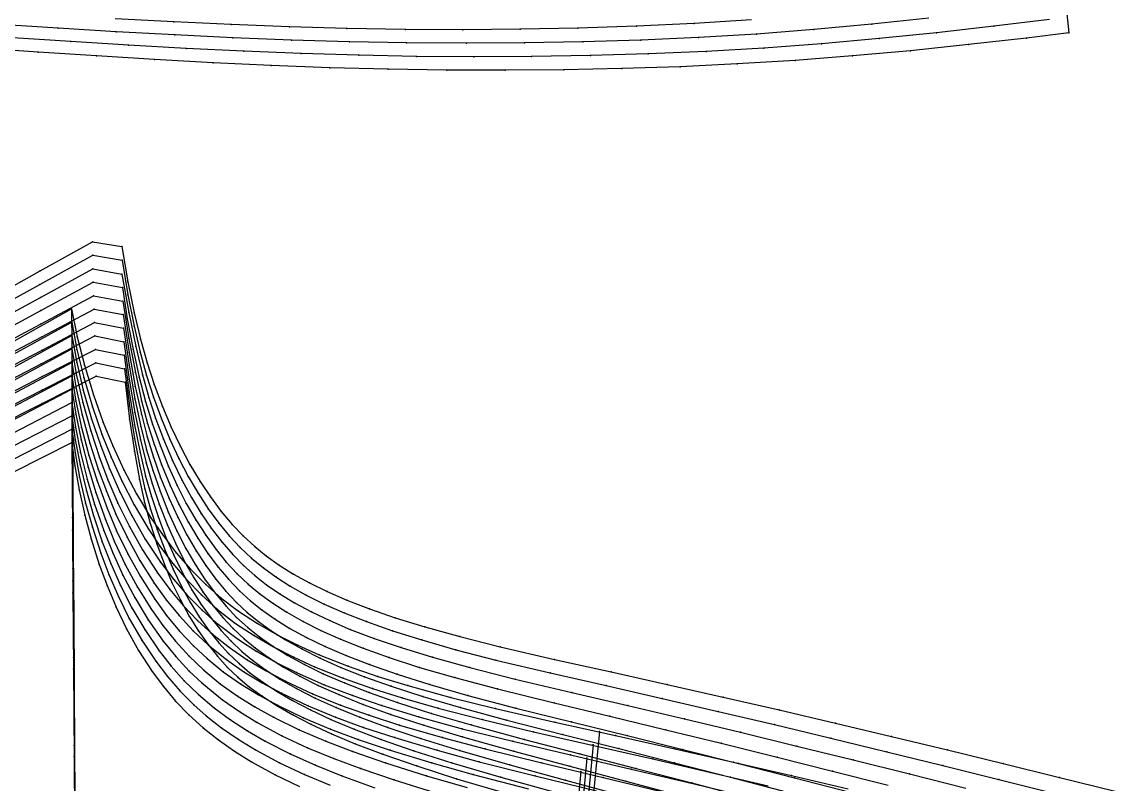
# Model space of a CAD drawing. Extents: x -2408 to 1029, y -526 to 2095.
# Drawn here: x -390.9 to -104.4, y -136.3 to 63.3 of the extents above; entities that cross this region are included whole.
import ezdxf

# ---------------------------------------------------------------- set-up
doc = ezdxf.new("R2010")
doc.units = 0

# ---------------------------------------------------------------- blocks, each defined once
blk = doc.blocks.new(' -30')
at = {"layer": '1'}
blk.add_lwpolyline([(-390.802422, 130.251331), (-378.68246, 136.296392), (-364.514656, 143.430233), (-356.98101, 141.824617), (-355.813594, 132.158505), (-354.538157, 123.666169), (-353.201786, 116.346954), (-351.861105, 110.329195), (-350.407926, 104.948884), (-348.670682, 99.509993), (-346.689194, 94.131463), (-344.700375, 89.417051), (-342.479266, 84.806244), (-340.157858, 80.571181), (-337.810276, 76.793827), (-335.284992, 73.211457), (-332.770756, 70.071375), (-330.092839, 67.134432), (-327.423609, 64.578204), (-324.427648, 62.071417), (-321.140023, 59.652097), (-317.385468, 57.203619), (-313.036759, 54.686399), (-308.291491, 52.237276), (-302.903868, 49.742718), (-296.657703, 47.134884), (-289.397763, 44.384762), (-280.534735, 41.31904), (-270.094326, 37.9894), (-256.303933, 33.89328)], dxfattribs=at)
at = {"layer": '14'}
blk.add_lwpolyline([(-385.918886, 118.450422), (-370.919876, 126.005058), (-370.919876, 126.005058), (-370.132305, 119.932578), (-369.008736, 113.665561), (-367.522874, 107.021066), (-365.852607, 100.79781), (-363.738332, 94.121499), (-361.694949, 88.56182), (-359.312063, 82.89658), (-356.565087, 77.207748), (-353.429419, 71.577262), (-349.88047, 66.087087), (-346.932749, 62.110837), (-343.728349, 58.294186), (-340.256893, 54.671709), (-336.528481, 51.291077), (-332.521971, 48.123477), (-328.283764, 45.170857), (-323.843345, 42.41814), (-317.659198, 39.032747), (-311.237876, 35.940191)], dxfattribs=at)
at = {"layer": '2'}
for p in [(-364.514656, 143.430233), (-356.98101, 141.824617), (-370.919876, 126.005058), (-370.919876, 126.005058)]:
    blk.add_point(p, dxfattribs=at)
at = {"layer": '3'}
for p in [(-378.68246, 136.296392), (-355.813594, 132.158505), (-370.919876, 126.005058), (-354.538157, 123.666169), (-370.132305, 119.932578), (-353.201786, 116.346954), (-369.008736, 113.665561), (-351.861105, 110.329195), (-367.522874, 107.021066), (-350.407926, 104.948884), (-370.756079, 103.088818), (-365.852607, 100.79781), (-348.670682, 99.509993), (-363.738332, 94.121499), (-346.689194, 94.131463), (-344.700375, 89.417051), (-370.638723, 86.669902), (-361.694949, 88.56182), (-342.479266, 84.806244), (-359.312063, 82.89658), (-340.157858, 80.571181), (-356.565087, 77.207748), (-337.810276, 76.793827), (-335.284992, 73.211457), (-353.429419, 71.577262), (-332.770756, 70.071375), (-370.496264, 66.738919), (-349.88047, 66.087087), (-330.092839, 67.134432), (-327.423609, 64.578204), (-346.932749, 62.110837), (-324.427648, 62.071417), (-343.728349, 58.294186), (-321.140023, 59.652097), (-340.256893, 54.671709), (-317.385468, 57.203619), (-313.036759, 54.686399), (-308.291491, 52.237276), (-336.528481, 51.291077), (-302.903868, 49.742718), (-332.521971, 48.123477), (-296.657703, 47.134884), (-370.332467, 43.822679), (-328.283764, 45.170857), (-289.397763, 44.384762), (-323.843345, 42.41814), (-280.534735, 41.31904), (-317.659198, 39.032747), (-270.094326, 37.9894)]:
    blk.add_point(p, dxfattribs=at)
at = {"layer": '4'}
blk.add_point((-370.919876, 126.005058), dxfattribs=at)
at = {"layer": '8'}
blk.add_lwpolyline([(-370.919876, 126.005058), (-370.756079, 103.088818), (-370.638723, 86.669902), (-370.496264, 66.738919), (-370.332467, 43.822679), (-370.213274, 27.146873)], dxfattribs=at)
blk = doc.blocks.new(' -31')
at = {"layer": '1'}
blk.add_lwpolyline([(-390.83889, 133.663855), (-378.611059, 139.827766), (-364.639015, 146.936512), (-357.084465, 145.364552), (-355.841744, 135.652981), (-354.486199, 127.056629), (-353.116739, 119.8533), (-351.757173, 113.92772), (-350.272996, 108.545644), (-348.545351, 103.225238), (-346.502733, 97.769422), (-344.398006, 92.850309), (-342.200239, 88.341027), (-339.917824, 84.21009), (-337.547293, 80.412807), (-334.990777, 76.797071), (-332.427198, 73.603243), (-329.84217, 70.765068), (-327.103361, 68.131399), (-324.233994, 65.718449), (-320.993117, 63.31719), (-317.328381, 60.911098), (-313.126542, 58.460137), (-308.364337, 55.986844), (-303.07149, 53.527165), (-296.919245, 50.955733), (-289.868552, 48.288784), (-281.27231, 45.327923), (-271.305752, 42.170332), (-258.473846, 38.398356), (-243.983015, 34.33094)], dxfattribs=at)
at = {"layer": '14'}
blk.add_lwpolyline([(-386.066335, 121.802178), (-370.919876, 129.51025), (-370.919876, 129.51025), (-370.072064, 123.31556), (-368.87779, 116.930465), (-367.308876, 110.168406), (-365.553172, 103.842255), (-363.338386, 97.063903), (-361.203538, 91.426568), (-358.719196, 85.689988), (-355.860612, 79.93868), (-352.603039, 74.25716), (-348.921728, 68.729945), (-345.867782, 64.73664), (-342.551122, 60.913328), (-338.96131, 57.295663), (-335.752168, 54.458364), (-331.663581, 51.273472), (-327.340052, 48.30966), (-322.811814, 45.551205), (-316.508018, 42.165552), (-309.965754, 39.079783), (-303.256714, 36.256644)], dxfattribs=at)
at = {"layer": '2'}
for p in [(-364.639015, 146.936512), (-357.084465, 145.364552), (-370.919876, 129.51025), (-370.919876, 129.51025)]:
    blk.add_point(p, dxfattribs=at)
at = {"layer": '3'}
for p in [(-378.611059, 139.827766), (-355.841744, 135.652981), (-370.919876, 129.51025), (-354.486199, 127.056629), (-370.072064, 123.31556), (-353.116739, 119.8533), (-368.87779, 116.930465), (-351.757173, 113.92772), (-367.308876, 110.168406), (-370.756079, 106.405556), (-350.272996, 108.545644), (-365.553172, 103.842255), (-348.545351, 103.225238), (-346.502733, 97.769422), (-363.338386, 97.063903), (-344.398006, 92.850309), (-370.638723, 89.851615), (-361.203538, 91.426568), (-342.200239, 88.341027), (-358.719196, 85.689988), (-339.917824, 84.21009), (-337.547293, 80.412807), (-355.860612, 79.93868), (-334.990777, 76.797071), (-352.603039, 74.25716), (-332.427198, 73.603243), (-370.496264, 69.75673), (-329.84217, 70.765068), (-348.921728, 68.729945), (-327.103361, 68.131399), (-345.867782, 64.73664), (-324.233994, 65.718449), (-320.993117, 63.31719), (-342.551122, 60.913328), (-317.328381, 60.911098), (-313.126542, 58.460137), (-338.96131, 57.295663), (-335.752168, 54.458364), (-308.364337, 55.986844), (-303.07149, 53.527165), (-331.663581, 51.273472), (-296.919245, 50.955733), (-370.332467, 46.652038), (-327.340052, 48.30966), (-289.868552, 48.288784), (-322.811814, 45.551205), (-281.27231, 45.327923), (-316.508018, 42.165552), (-271.305752, 42.170332), (-309.965754, 39.079783), (-258.473846, 38.398356)]:
    blk.add_point(p, dxfattribs=at)
at = {"layer": '4'}
blk.add_point((-370.919876, 129.51025), dxfattribs=at)
at = {"layer": '8'}
blk.add_lwpolyline([(-370.919876, 129.51025), (-370.756079, 106.405556), (-370.638723, 89.851615), (-370.496264, 69.75673), (-370.332467, 46.652038), (-370.213274, 29.839083)], dxfattribs=at)
blk = doc.blocks.new(' -32')
at = {"layer": '1'}
blk.add_lwpolyline([(-390.870285, 137.078514), (-378.679064, 143.287197), (-364.759598, 150.443287), (-357.185555, 148.904104), (-355.882199, 139.260729), (-354.477339, 130.713632), (-353.039532, 123.397508), (-351.587486, 117.262716), (-350.071792, 111.926151), (-348.311524, 106.63344), (-346.243235, 101.204129), (-344.117199, 96.315201), (-341.860052, 91.753745), (-339.469137, 87.489428), (-337.014184, 83.621651), (-334.43757, 80.035884), (-331.827268, 76.832449), (-329.182381, 73.972747), (-326.388817, 71.329051), (-323.463903, 68.909692), (-320.031095, 66.414816), (-316.229863, 63.975742), (-312.015372, 61.574837), (-307.174391, 59.11769), (-301.653349, 56.614723), (-295.419919, 54.076737), (-288.138266, 51.397726), (-279.420165, 48.476766), (-269.225391, 45.337961), (-256.16816, 41.609574), (-241.542366, 37.615005), (-227.033814, 33.689425)], dxfattribs=at)
at = {"layer": '14'}
blk.add_lwpolyline([(-386.213562, 125.152409), (-370.919876, 133.015451), (-370.919876, 133.015451), (-370.012664, 126.711097), (-368.749598, 120.220198), (-367.100644, 113.352948), (-365.26326, 106.934887), (-362.953077, 100.065581), (-360.731972, 94.359212), (-358.152487, 88.55942), (-355.189828, 82.753037), (-351.819198, 77.026897), (-348.015802, 71.467831), (-344.864337, 67.460407), (-341.445033, 63.632438), (-337.747437, 60.020562), (-333.6186, 56.536549), (-329.370243, 53.41602), (-324.894483, 50.516782), (-320.222188, 47.822459), (-313.740093, 44.520485), (-307.036644, 41.514879), (-300.185016, 38.766828), (-291.523538, 35.634808)], dxfattribs=at)
at = {"layer": '2'}
for p in [(-364.759598, 150.443287), (-357.185555, 148.904104), (-370.919876, 133.015451), (-370.919876, 133.015451)]:
    blk.add_point(p, dxfattribs=at)
at = {"layer": '3'}
for p in [(-378.679064, 143.287197), (-355.882199, 139.260729), (-370.919876, 133.015451), (-354.477339, 130.713632), (-370.012664, 126.711097), (-353.039532, 123.397508), (-368.749598, 120.220198), (-351.587486, 117.262716), (-367.100644, 113.352948), (-350.071792, 111.926151), (-370.756079, 109.722301), (-365.26326, 106.934887), (-348.311524, 106.63344), (-346.243235, 101.204129), (-362.953077, 100.065581), (-344.117199, 96.315201), (-370.638723, 93.033338), (-360.731972, 94.359212), (-341.860052, 91.753745), (-358.152487, 88.55942), (-339.469137, 87.489428), (-337.014184, 83.621651), (-355.189828, 82.753037), (-334.43757, 80.035884), (-351.819198, 77.026897), (-331.827268, 76.832449), (-370.496264, 72.774551), (-329.182381, 73.972747), (-348.015802, 71.467831), (-326.388817, 71.329051), (-323.463903, 68.909692), (-344.864337, 67.460407), (-320.031095, 66.414816), (-341.445033, 63.632438), (-316.229863, 63.975742), (-312.015372, 61.574837), (-337.747437, 60.020562), (-307.174391, 59.11769), (-333.6186, 56.536549), (-301.653349, 56.614723), (-329.370243, 53.41602), (-295.419919, 54.076737), (-370.332467, 49.481394), (-324.894483, 50.516782), (-288.138266, 51.397726), (-320.222188, 47.822459), (-279.420165, 48.476766), (-313.740093, 44.520485), (-269.225391, 45.337961), (-307.036644, 41.514879), (-256.16816, 41.609574), (-300.185016, 38.766828), (-241.542366, 37.615005)]:
    blk.add_point(p, dxfattribs=at)
at = {"layer": '4'}
blk.add_point((-370.919876, 133.015451), dxfattribs=at)
at = {"layer": '8'}
blk.add_lwpolyline([(-370.919876, 133.015451), (-370.756079, 109.722301), (-370.638723, 93.033338), (-370.496264, 72.774551), (-370.332467, 49.481394), (-370.213274, 32.531306)], dxfattribs=at)
blk = doc.blocks.new(' -33')
at = {"layer": '1'}
blk.add_lwpolyline([(-390.906105, 140.490484), (-378.96188, 146.636029), (-364.873428, 153.952684), (-357.281685, 152.447815), (-355.877421, 142.591462), (-354.387772, 133.932651), (-352.92332, 126.760614), (-351.45677, 120.743399), (-349.870425, 115.295784), (-348.038212, 109.921474), (-345.886914, 104.416204), (-343.685288, 99.464104), (-341.370615, 94.88312), (-338.997886, 90.732213), (-336.547851, 86.930032), (-333.941023, 83.348583), (-331.316687, 80.163987), (-328.62404, 77.282708), (-325.782373, 74.621467), (-322.855387, 72.224611), (-319.350102, 69.704192), (-315.405646, 67.207286), (-311.127886, 64.809073), (-306.352915, 62.423165), (-300.934149, 60.001118), (-294.560091, 57.443663), (-287.280275, 54.810277), (-278.653701, 51.97534), (-268.52378, 48.927502), (-255.097874, 45.190752), (-240.402587, 41.264643), (-225.690178, 37.359074), (-210.966546, 33.411282)], dxfattribs=at)
at = {"layer": '14'}
blk.add_lwpolyline([(-386.360439, 128.501127), (-370.919876, 136.520653), (-370.919876, 136.520653), (-369.947965, 130.080859), (-368.608562, 123.459629), (-366.869608, 116.463157), (-364.939355, 109.932532), (-362.519619, 102.952273), (-360.198585, 97.162103), (-357.508017, 91.286058), (-354.422913, 85.413877), (-350.918266, 79.635286), (-346.969071, 74.040017), (-343.700395, 70.017847), (-340.157052, 66.187131), (-336.884935, 63.077274), (-331.391649, 58.621447), (-326.973651, 55.560766), (-322.335469, 52.722167), (-315.863632, 49.253399), (-309.132128, 46.108799), (-302.216245, 43.247991), (-295.191263, 40.630598), (-286.41091, 37.653309), (-275.859357, 34.386529)], dxfattribs=at)
at = {"layer": '2'}
for p in [(-364.873428, 153.952684), (-357.281685, 152.447815), (-370.919876, 136.520653), (-370.919876, 136.520653)]:
    blk.add_point(p, dxfattribs=at)
at = {"layer": '3'}
for p in [(-378.96188, 146.636029), (-355.877421, 142.591462), (-370.919876, 136.520653), (-354.387772, 133.932651), (-369.947965, 130.080859), (-352.92332, 126.760614), (-368.608562, 123.459629), (-351.45677, 120.743399), (-366.869608, 116.463157), (-349.870425, 115.295784), (-370.756079, 113.03905), (-364.939355, 109.932532), (-348.038212, 109.921474), (-345.886914, 104.416204), (-362.519619, 102.952273), (-343.685288, 99.464104), (-370.638723, 96.215062), (-360.198585, 97.162103), (-341.370615, 94.88312), (-357.508017, 91.286058), (-338.997886, 90.732213), (-336.547851, 86.930032), (-354.422913, 85.413877), (-333.941023, 83.348583), (-350.918266, 79.635286), (-331.316687, 80.163987), (-370.496264, 75.792367), (-328.62404, 77.282708), (-325.782373, 74.621467), (-346.969071, 74.040017), (-322.855387, 72.224611), (-343.700395, 70.017847), (-319.350102, 69.704192), (-340.157052, 66.187131), (-315.405646, 67.207286), (-336.884935, 63.077274), (-311.127886, 64.809073), (-306.352915, 62.423165), (-331.391649, 58.621447), (-300.934149, 60.001118), (-294.560091, 57.443663), (-326.973651, 55.560766), (-287.280275, 54.810277), (-370.332467, 52.310766), (-322.335469, 52.722167), (-278.653701, 51.97534), (-315.863632, 49.253399), (-268.52378, 48.927502), (-309.132128, 46.108799), (-302.216245, 43.247991), (-255.097874, 45.190752), (-295.191263, 40.630598), (-240.402587, 41.264643), (-286.41091, 37.653309), (-225.690178, 37.359074)]:
    blk.add_point(p, dxfattribs=at)
at = {"layer": '4'}
blk.add_point((-370.919876, 136.520653), dxfattribs=at)
at = {"layer": '8'}
blk.add_lwpolyline([(-370.919876, 136.520653), (-370.756079, 113.03905), (-370.638723, 96.215062), (-370.496264, 75.792367), (-370.332467, 52.310766), (-370.213274, 35.223545)], dxfattribs=at)
blk = doc.blocks.new(' -34')
at = {"layer": '1'}
blk.add_lwpolyline([(-390.926094, 143.90667), (-378.723521, 150.253435), (-364.980469, 157.468653), (-357.375031, 155.99617), (-355.926032, 146.275756), (-354.357518, 137.481274), (-352.833739, 130.24567), (-351.29973, 124.126287), (-349.698151, 118.764082), (-347.794941, 113.302413), (-345.650924, 107.910726), (-343.380868, 102.878744), (-341.008348, 98.251273), (-338.538317, 93.994399), (-335.984893, 90.097617), (-333.282861, 86.453698), (-330.499376, 83.149176), (-327.713322, 80.243512), (-324.774262, 77.567901), (-321.702314, 75.127813), (-318.274124, 72.730557), (-314.289165, 70.268748), (-309.906378, 67.871087), (-305.027754, 65.493907), (-299.484168, 63.080542), (-292.995717, 60.548383), (-285.555726, 57.934302), (-276.618749, 55.081393), (-266.27483, 52.059859), (-252.31677, 48.285603), (-237.741809, 44.4966), (-222.983528, 40.684991), (-208.46892, 36.885502), (-193.737045, 32.967714)], dxfattribs=at)
at = {"layer": '14'}
blk.add_lwpolyline([(-386.507069, 131.848329), (-370.919876, 140.025854), (-370.919876, 140.025854), (-369.884149, 133.463221), (-368.470373, 126.723981), (-366.644495, 119.610702), (-364.625197, 112.978538), (-362.101102, 105.89844), (-359.685416, 100.033105), (-356.890165, 94.088954), (-353.690237, 88.158366), (-350.060528, 82.333735), (-347.04109, 78.090357), (-343.755186, 73.997521), (-340.192212, 70.094188), (-336.341587, 66.419344), (-332.005804, 62.85593), (-327.584224, 59.703562), (-322.928981, 56.784999), (-318.072587, 54.082525), (-311.34074, 50.784775), (-304.38623, 47.797739), (-297.28617, 45.079452), (-288.711379, 42.122635), (-277.974996, 38.76977), (-267.27806, 35.715388)], dxfattribs=at)
at = {"layer": '2'}
for p in [(-364.980469, 157.468653), (-357.375031, 155.99617), (-370.919876, 140.025854), (-370.919876, 140.025854)]:
    blk.add_point(p, dxfattribs=at)
at = {"layer": '3'}
for p in [(-378.723521, 150.253435), (-355.926032, 146.275756), (-370.919876, 140.025854), (-354.357518, 137.481274), (-369.884149, 133.463221), (-352.833739, 130.24567), (-368.470373, 126.723981), (-351.29973, 124.126287), (-366.644495, 119.610702), (-349.698151, 118.764082), (-370.756079, 116.355794), (-364.625197, 112.978538), (-347.794941, 113.302413), (-345.650924, 107.910726), (-362.101102, 105.89844), (-343.380868, 102.878744), (-370.638723, 99.396786), (-359.685416, 100.033105), (-341.008348, 98.251273), (-356.890165, 94.088954), (-338.538317, 93.994399), (-335.984893, 90.097617), (-353.690237, 88.158366), (-333.282861, 86.453698), (-330.499376, 83.149176), (-350.060528, 82.333735), (-327.713322, 80.243512), (-370.496264, 78.810182), (-347.04109, 78.090357), (-324.774262, 77.567901), (-321.702314, 75.127813), (-343.755186, 73.997521), (-318.274124, 72.730557), (-340.192212, 70.094188), (-314.289165, 70.268748), (-336.341587, 66.419344), (-309.906378, 67.871087), (-305.027754, 65.493907), (-299.484168, 63.080542), (-332.005804, 62.85593), (-292.995717, 60.548383), (-327.584224, 59.703562), (-285.555726, 57.934302), (-370.332467, 55.140123), (-322.928981, 56.784999), (-276.618749, 55.081393), (-318.072587, 54.082525), (-266.27483, 52.059859), (-311.34074, 50.784775), (-304.38623, 47.797739), (-252.31677, 48.285603), (-297.28617, 45.079452), (-237.741809, 44.4966), (-288.711379, 42.122635), (-222.983528, 40.684991), (-370.213274, 37.915768), (-277.974996, 38.76977), (-208.46892, 36.885502)]:
    blk.add_point(p, dxfattribs=at)
at = {"layer": '4'}
blk.add_point((-370.919876, 140.025854), dxfattribs=at)
at = {"layer": '8'}
blk.add_lwpolyline([(-370.919876, 140.025854), (-370.756079, 116.355794), (-370.638723, 99.396786), (-370.496264, 78.810182), (-370.332467, 55.140123), (-370.213274, 37.915768), (-370.087388, 19.724055)], dxfattribs=at)
blk = doc.blocks.new(' -35')
at = {"layer": '1'}
blk.add_lwpolyline([(-390.960236, 147.320728), (-378.76651, 153.726704), (-365.090904, 160.976944), (-357.468872, 159.538155), (-355.912966, 149.594261), (-354.269004, 140.746066), (-352.674647, 133.442842), (-351.133885, 127.484738), (-349.52246, 122.222016), (-347.635642, 116.904746), (-345.404682, 111.366563), (-343.158275, 106.454284), (-340.793218, 101.884525), (-338.358351, 97.706012), (-335.808751, 93.818606), (-333.194435, 90.280002), (-330.55343, 87.108852), (-327.745375, 84.131009), (-324.975724, 81.551862), (-322.015436, 79.13469), (-318.717362, 76.765161), (-314.916579, 74.351986), (-310.668805, 71.96437), (-305.821035, 69.546173), (-300.430838, 67.152381), (-294.211891, 64.68394), (-287.208173, 62.185684), (-278.888402, 59.49868), (-269.051355, 56.600788), (-256.92309, 53.315789), (-242.223637, 49.550808), (-227.555304, 45.85832), (-212.968094, 42.160316), (-198.32121, 38.381727), (-183.730328, 34.565481)], dxfattribs=at)
at = {"layer": '14'}
blk.add_lwpolyline([(-386.286586, 135.38551), (-370.919876, 143.531055), (-370.919876, 143.531055), (-369.819187, 136.845427), (-368.329869, 129.988249), (-366.415843, 122.758463), (-364.306365, 116.025239), (-361.676709, 108.846065), (-359.165385, 102.906408), (-356.264455, 96.895232), (-352.948725, 90.907598), (-349.192997, 85.038569), (-346.072297, 80.771819), (-342.679297, 76.665361), (-339.00336, 72.759293), (-335.437443, 69.442327), (-331.201454, 66.018252), (-326.695625, 62.852454), (-321.953247, 59.926538), (-317.007616, 57.222113), (-310.154819, 53.928967), (-303.078807, 50.953299), (-295.858496, 48.251511), (-287.485178, 45.428379), (-276.5775, 42.098878), (-265.711902, 39.073042), (-251.264076, 35.33505)], dxfattribs=at)
at = {"layer": '2'}
for p in [(-365.090904, 160.976944), (-357.468872, 159.538155), (-370.919876, 143.531055), (-370.919876, 143.531055)]:
    blk.add_point(p, dxfattribs=at)
at = {"layer": '3'}
for p in [(-378.76651, 153.726704), (-355.912966, 149.594261), (-370.919876, 143.531055), (-354.269004, 140.746066), (-369.819187, 136.845427), (-352.674647, 133.442842), (-368.329869, 129.988249), (-351.133885, 127.484738), (-366.415843, 122.758463), (-349.52246, 122.222016), (-370.756079, 119.672544), (-364.306365, 116.025239), (-347.635642, 116.904746), (-345.404682, 111.366563), (-361.676709, 108.846065), (-343.158275, 106.454284), (-370.638723, 102.57851), (-359.165385, 102.906408), (-340.793218, 101.884525), (-338.358351, 97.706012), (-356.264455, 96.895232), (-335.808751, 93.818606), (-352.948725, 90.907598), (-333.194435, 90.280002), (-330.55343, 87.108852), (-349.192997, 85.038569), (-327.745375, 84.131009), (-370.496264, 81.828005), (-346.072297, 80.771819), (-324.975724, 81.551862), (-322.015436, 79.13469), (-342.679297, 76.665361), (-318.717362, 76.765161), (-339.00336, 72.759293), (-314.916579, 74.351986), (-310.668805, 71.96437), (-335.437443, 69.442327), (-305.821035, 69.546173), (-331.201454, 66.018252), (-300.430838, 67.152381), (-294.211891, 64.68394), (-326.695625, 62.852454), (-287.208173, 62.185684), (-370.332467, 57.969495), (-321.953247, 59.926538), (-278.888402, 59.49868), (-317.007616, 57.222113), (-269.051355, 56.600788), (-310.154819, 53.928967), (-256.92309, 53.315789), (-303.078807, 50.953299), (-242.223637, 49.550808), (-295.858496, 48.251511), (-227.555304, 45.85832), (-287.485178, 45.428379), (-370.213274, 40.607992), (-276.5775, 42.098878), (-212.968094, 42.160316), (-265.711902, 39.073042), (-198.32121, 38.381727)]:
    blk.add_point(p, dxfattribs=at)
at = {"layer": '4'}
blk.add_point((-370.919876, 143.531055), dxfattribs=at)
at = {"layer": '8'}
blk.add_lwpolyline([(-370.919876, 143.531055), (-370.756079, 119.672544), (-370.638723, 102.57851), (-370.496264, 81.828005), (-370.332467, 57.969495), (-370.213274, 40.607992), (-370.087388, 22.271444)], dxfattribs=at)
blk = doc.blocks.new(' -36')
at = {"layer": '1'}
blk.add_lwpolyline([(-390.989456, 150.732384), (-378.938937, 157.128914), (-365.205956, 164.485626), (-357.565651, 163.081093), (-355.962648, 153.25609), (-354.249564, 144.340943), (-352.601601, 136.99883), (-351.02633, 131.042581), (-349.327112, 125.60912), (-347.395588, 120.279216), (-345.141957, 114.797072), (-342.860487, 109.878447), (-340.430182, 105.24232), (-337.887887, 100.944687), (-335.254854, 96.994944), (-332.566058, 93.41766), (-329.841287, 90.205706), (-326.953292, 87.203462), (-324.093569, 84.598898), (-321.115266, 82.220718), (-317.611981, 79.762494), (-313.734779, 77.364058), (-309.41056, 74.99608), (-304.467502, 72.594162), (-299.03874, 70.245934), (-292.86608, 67.856535), (-285.65001, 65.348108), (-277.080735, 62.65591), (-267.130788, 59.809434), (-254.496946, 56.489606), (-239.931866, 52.862482), (-225.334031, 49.284329), (-210.737095, 45.671417), (-196.162315, 41.996866), (-181.488905, 38.244966), (-166.937068, 34.481712)], dxfattribs=at)
at = {"layer": '14'}
blk.add_lwpolyline([(-386.431792, 138.732045), (-370.919876, 147.036257), (-370.919876, 147.036257), (-369.753093, 140.2275), (-368.187085, 133.252479), (-366.183708, 125.906491), (-363.982942, 119.072709), (-361.83905, 113.277054), (-359.327094, 107.295201), (-356.421811, 101.224918), (-353.097934, 95.163975), (-349.330198, 89.210143), (-346.197911, 84.873869), (-342.791089, 80.694094), (-339.099067, 76.712056), (-335.11118, 72.968997), (-330.396833, 69.180954), (-325.806533, 66.002149), (-320.976825, 63.069347), (-315.941796, 60.363474), (-308.967903, 57.075647), (-301.770293, 54.112069), (-294.429749, 51.427512), (-286.258987, 48.734133), (-275.179786, 45.428983), (-264.145379, 42.432679), (-249.475119, 38.736865), (-233.396428, 34.806905)], dxfattribs=at)
at = {"layer": '2'}
for p in [(-365.205956, 164.485626), (-357.565651, 163.081093), (-370.919876, 147.036257), (-370.919876, 147.036257)]:
    blk.add_point(p, dxfattribs=at)
at = {"layer": '3'}
for p in [(-378.938937, 157.128914), (-355.962648, 153.25609), (-370.919876, 147.036257), (-354.249564, 144.340943), (-369.753093, 140.2275), (-352.601601, 136.99883), (-368.187085, 133.252479), (-351.02633, 131.042581), (-366.183708, 125.906491), (-349.327112, 125.60912), (-370.756079, 122.989288), (-363.982942, 119.072709), (-347.395588, 120.279216), (-345.141957, 114.797072), (-361.83905, 113.277054), (-342.860487, 109.878447), (-359.327094, 107.295201), (-370.638723, 105.760234), (-340.430182, 105.24232), (-356.421811, 101.224918), (-337.887887, 100.944687), (-353.097934, 95.163975), (-335.254854, 96.994944), (-332.566058, 93.41766), (-349.330198, 89.210143), (-329.841287, 90.205706), (-326.953292, 87.203462), (-370.496264, 84.845821), (-346.197911, 84.873869), (-324.093569, 84.598898), (-342.791089, 80.694094), (-321.115266, 82.220718), (-317.611981, 79.762494), (-313.734779, 77.364058), (-339.099067, 76.712056), (-309.41056, 74.99608), (-335.11118, 72.968997), (-304.467502, 72.594162), (-370.389204, 69.128442), (-330.396833, 69.180954), (-299.03874, 70.245934), (-325.806533, 66.002149), (-292.86608, 67.856535), (-320.976825, 63.069347), (-285.65001, 65.348108), (-315.941796, 60.363474), (-277.080735, 62.65591), (-267.130788, 59.809434), (-308.967903, 57.075647), (-254.496946, 56.489606), (-370.273777, 52.182625), (-301.770293, 54.112069), (-239.931866, 52.862482), (-294.429749, 51.427512), (-286.258987, 48.734133), (-225.334031, 49.284329), (-275.179786, 45.428983), (-210.737095, 45.671417), (-264.145379, 42.432679), (-196.162315, 41.996866), (-249.475119, 38.736865), (-181.488905, 38.244966)]:
    blk.add_point(p, dxfattribs=at)
at = {"layer": '4'}
blk.add_point((-370.919876, 147.036257), dxfattribs=at)
at = {"layer": '8'}
blk.add_lwpolyline([(-370.919876, 147.036257), (-370.756079, 122.989288), (-370.638723, 105.760234), (-370.496264, 84.845821), (-370.389204, 69.128442), (-370.273777, 52.182625), (-370.151098, 34.172133)], dxfattribs=at)
blk = doc.blocks.new(' -37')
at = {"layer": '1'}
for points in [[(-192.76397, 236.759187), (-207.819563, 235.797054), (-222.888971, 235.077212), (-238.295454, 234.568414), (-253.378787, 234.274336), (-268.404967, 234.16699), (-283.49094, 234.240524), (-298.806344, 234.499671), (-313.886493, 234.923621), (-329.108117, 235.499975), (-344.17805, 236.194615), (-359.495093, 237.001945)], [(-391.020889, 154.148273), (-378.974385, 160.605121), (-365.307426, 167.997055), (-357.653351, 166.625938), (-356.372459, 158.395948), (-354.854966, 150.394063), (-353.23672, 143.169762), (-351.562243, 136.8019), (-349.739826, 130.867235), (-347.689343, 125.061908), (-345.566854, 119.780643), (-343.290383, 114.771342), (-340.896814, 110.097379), (-338.406639, 105.770072), (-335.794222, 101.729628), (-333.109007, 98.037618), (-330.408668, 94.738505), (-327.537753, 91.634749), (-324.693931, 88.92924), (-321.658172, 86.401123), (-318.260182, 83.928605), (-314.568479, 81.56305), (-310.290499, 79.141885), (-305.655773, 76.818247), (-300.458629, 74.498825), (-294.557232, 72.149041), (-287.734739, 69.717496), (-279.740091, 67.153206), (-270.551652, 64.478663), (-259.300503, 61.48948), (-244.530096, 57.836172), (-229.941599, 54.343654), (-215.260782, 50.823853), (-200.68768, 47.265406), (-186.072197, 43.637074), (-171.524893, 39.975202), (-156.957783, 36.266756)]]:
    blk.add_lwpolyline(points, dxfattribs=at)
at = {"layer": '14'}
blk.add_lwpolyline([(-386.212032, 142.271356), (-370.919876, 150.541458), (-370.919876, 150.541458), (-369.6859, 143.609464), (-368.042086, 136.516706), (-365.948199, 129.054855), (-363.655078, 122.121026), (-361.426145, 116.246887), (-358.819179, 110.1909), (-355.808859, 104.053563), (-352.369872, 97.935386), (-348.4769, 91.936871), (-345.244012, 87.576971), (-341.730837, 83.383314), (-337.926692, 79.398299), (-333.989939, 75.807388), (-329.592009, 72.34402), (-324.917023, 69.152627), (-319.999819, 66.213413), (-314.875239, 63.506587), (-307.780105, 60.224775), (-300.460839, 57.274007), (-293.000034, 54.607372), (-285.032808, 52.039882), (-273.781931, 48.760067), (-262.578552, 45.794245), (-247.685713, 42.14172), (-231.662537, 38.326615), (-216.816904, 34.739688)], dxfattribs=at)
at = {"layer": '2'}
for p in [(-365.307426, 167.997055), (-357.653351, 166.625938), (-370.919876, 150.541458), (-370.919876, 150.541458), (-237.534943, 39.843662)]:
    blk.add_point(p, dxfattribs=at)
at = {"layer": '3'}
for p in [(-344.17805, 236.194615), (-329.108117, 235.499975), (-222.888971, 235.077212), (-207.819563, 235.797054), (-313.886493, 234.923621), (-298.806344, 234.499671), (-283.49094, 234.240524), (-268.404967, 234.16699), (-253.378787, 234.274336), (-238.295454, 234.568414), (-378.974385, 160.605121), (-356.372459, 158.395948), (-370.919876, 150.541458), (-354.854966, 150.394063), (-369.6859, 143.609464), (-353.23672, 143.169762), (-368.042086, 136.516706), (-351.562243, 136.8019), (-365.948199, 129.054855), (-349.739826, 130.867235), (-370.756079, 126.306033), (-347.689343, 125.061908), (-363.655078, 122.121026), (-345.566854, 119.780643), (-361.426145, 116.246887), (-343.290383, 114.771342), (-370.638723, 108.941959), (-358.819179, 110.1909), (-340.896814, 110.097379), (-355.808859, 104.053563), (-338.406639, 105.770072), (-335.794222, 101.729628), (-352.369872, 97.935386), (-333.109007, 98.037618), (-330.408668, 94.738505), (-348.4769, 91.936871), (-327.537753, 91.634749), (-324.693931, 88.92924), (-370.496264, 87.863638), (-345.244012, 87.576971), (-321.658172, 86.401123), (-341.730837, 83.383314), (-318.260182, 83.928605), (-314.568479, 81.56305), (-337.926692, 79.398299), (-310.290499, 79.141885), (-333.989939, 75.807388), (-305.655773, 76.818247), (-300.458629, 74.498825), (-370.389204, 72.023092), (-329.592009, 72.34402), (-294.557232, 72.149041), (-324.917023, 69.152627), (-287.734739, 69.717496), (-319.999819, 66.213413), (-279.740091, 67.153206), (-314.875239, 63.506587), (-270.551652, 64.478663), (-307.780105, 60.224775), (-259.300503, 61.48948), (-244.530096, 57.836172), (-370.273777, 54.944459), (-300.460839, 57.274007), (-293.000034, 54.607372), (-285.032808, 52.039882), (-229.941599, 54.343654), (-273.781931, 48.760067), (-215.260782, 50.823853), (-200.68768, 47.265406), (-262.578552, 45.794245), (-186.072197, 43.637074), (-247.685713, 42.14172), (-231.662537, 38.326615), (-171.524893, 39.975202), (-370.151098, 36.792823)]:
    blk.add_point(p, dxfattribs=at)
at = {"layer": '4'}
blk.add_point((-370.919876, 150.541458), dxfattribs=at)
at = {"layer": '8'}
for points in [[(-370.919876, 150.541458), (-370.756079, 126.306033), (-370.638723, 108.941959), (-370.496264, 87.863638), (-370.389204, 72.023092), (-370.273777, 54.944459), (-370.151098, 36.792823), (-370.022282, 17.733261)], [(-237.534943, 39.843662), (-239.324038, 20.318172), (-241.096123, 0.978325), (-242.734414, -16.90134), (-244.592057, -37.174927), (-246.627924, -59.393589), (-248.063873, -75.06497), (-249.548565, -91.268317), (-251.069817, -107.870671), (-252.61544, -124.738998), (-254.173251, -141.74034), (-255.731061, -158.741664), (-257.276686, -175.610009), (-258.797936, -192.212344), (-260.282628, -208.415692), (-261.718578, -224.087089), (-263.093594, -239.093472), (-265.015213, -260.06528), (-266.731193, -278.792807), (-268.200398, -294.827138), (-269.704386, -311.241078), (-270.811558, -323.324318)]]:
    blk.add_lwpolyline(points, dxfattribs=at)
blk = doc.blocks.new(' -38')
at = {"layer": '1'}
for points in [[(-146.292283, 237.186881), (-161.263516, 235.597447), (-176.41555, 234.192127), (-191.493505, 233.033374), (-206.683053, 232.119084), (-221.737434, 231.444546), (-236.947153, 230.977241), (-252.263757, 230.705862), (-267.480401, 230.620363), (-283.221517, 230.72439), (-298.095969, 231.001858), (-313.306125, 231.453257), (-328.724376, 232.067042), (-343.923283, 232.801981), (-359.254808, 233.646514), (-374.44389, 234.560456), (-389.689342, 235.531898), (-404.87259, 236.537818)], [(-391.045876, 157.561741), (-379.123419, 164.017534), (-365.417404, 171.506786), (-357.747765, 170.169544), (-355.970357, 160.103791), (-354.133043, 151.17385), (-352.362136, 143.74165), (-350.715318, 137.833126), (-348.95188, 132.441264), (-346.880058, 126.951118), (-344.479478, 121.331111), (-342.049631, 116.285293), (-339.536155, 111.661388), (-336.965052, 107.452326), (-334.328306, 103.603195), (-331.539488, 99.982217), (-328.704624, 96.720709), (-325.894622, 93.860514), (-322.945628, 91.219404), (-319.841406, 88.788064), (-316.355064, 86.389407), (-312.529014, 84.064497), (-308.090701, 81.678285), (-303.274358, 79.383775), (-297.904159, 77.104972), (-291.668799, 74.744396), (-284.550266, 72.329073), (-276.389334, 69.83475), (-266.554078, 67.107826), (-254.664702, 64.092664), (-239.873245, 60.58421), (-225.145564, 57.15018), (-210.351778, 53.668452), (-195.629429, 50.143338), (-180.861923, 46.547666), (-166.125677, 42.911833), (-151.379814, 39.229606), (-136.625186, 35.501857)]]:
    blk.add_lwpolyline(points, dxfattribs=at)
at = {"layer": '14'}
blk.add_lwpolyline([(-386.355822, 145.617241), (-370.919876, 154.04665), (-370.919876, 154.04665), (-369.61762, 146.99133), (-367.894906, 139.780968), (-365.70937, 132.20359), (-363.322848, 125.17023), (-361.008004, 119.218218), (-358.305137, 113.088896), (-355.1889, 106.885535), (-351.633939, 100.711396), (-347.614902, 94.669743), (-344.280824, 90.287566), (-340.660747, 86.081563), (-336.743978, 82.0953), (-333.266174, 78.989909), (-327.229736, 74.409617), (-322.384239, 71.29446), (-317.305607, 68.430859), (-312.029459, 65.798309), (-304.748918, 62.612215), (-297.264989, 59.751816), (-289.662133, 57.168516), (-279.992336, 54.218794), (-268.588333, 51.083989), (-255.338544, 47.775452), (-240.233964, 44.238058), (-224.27004, 40.520666), (-209.239946, 36.955451), (-194.377554, 33.372891)], dxfattribs=at)
at = {"layer": '2'}
for p in [(-365.417404, 171.506786), (-357.747765, 170.169544), (-370.919876, 154.04665), (-370.919876, 154.04665), (-235.883961, 43.348861)]:
    blk.add_point(p, dxfattribs=at)
at = {"layer": '3'}
for p in [(-161.263516, 235.597447), (-374.44389, 234.560456), (-359.254808, 233.646514), (-343.923283, 232.801981), (-206.683053, 232.119084), (-191.493505, 233.033374), (-176.41555, 234.192127), (-328.724376, 232.067042), (-313.306125, 231.453257), (-298.095969, 231.001858), (-283.221517, 230.72439), (-267.480401, 230.620363), (-252.263757, 230.705862), (-236.947153, 230.977241), (-221.737434, 231.444546), (-379.123419, 164.017534), (-355.970357, 160.103791), (-370.919876, 154.04665), (-354.133043, 151.17385), (-369.61762, 146.99133), (-352.362136, 143.74165), (-367.894906, 139.780968), (-350.715318, 137.833126), (-370.788969, 134.526957), (-365.70937, 132.20359), (-348.95188, 132.441264), (-346.880058, 126.951118), (-363.322848, 125.17023), (-344.479478, 121.331111), (-361.008004, 119.218218), (-342.049631, 116.285293), (-370.638723, 112.123673), (-358.305137, 113.088896), (-339.536155, 111.661388), (-355.1889, 106.885535), (-336.965052, 107.452326), (-334.328306, 103.603195), (-351.633939, 100.711396), (-331.539488, 99.982217), (-347.614902, 94.669743), (-328.704624, 96.720709), (-325.894622, 93.860514), (-370.496264, 90.881451), (-344.280824, 90.287566), (-322.945628, 91.219404), (-340.660747, 86.081563), (-319.841406, 88.788064), (-316.355064, 86.389407), (-312.529014, 84.064497), (-336.743978, 82.0953), (-308.090701, 81.678285), (-333.266174, 78.989909), (-303.274358, 79.383775), (-370.389204, 74.917717), (-297.904159, 77.104972), (-291.668799, 74.744396), (-327.229736, 74.409617), (-284.550266, 72.329073), (-322.384239, 71.29446), (-276.389334, 69.83475), (-317.305607, 68.430859), (-266.554078, 67.107826), (-312.029459, 65.798309), (-254.664702, 64.092664), (-304.748918, 62.612215), (-239.873245, 60.58421), (-370.273777, 57.706283), (-297.264989, 59.751816), (-289.662133, 57.168516), (-225.145564, 57.15018), (-279.992336, 54.218794), (-210.351778, 53.668452), (-268.588333, 51.083989), (-195.629429, 50.143338), (-255.338544, 47.775452), (-180.861923, 46.547666), (-240.233964, 44.238058), (-224.27004, 40.520666), (-166.125677, 42.911833), (-370.151098, 39.413502), (-151.379814, 39.229606), (-209.239946, 36.955451)]:
    blk.add_point(p, dxfattribs=at)
at = {"layer": '4'}
blk.add_point((-370.919876, 154.04665), dxfattribs=at)
at = {"layer": '8'}
for points in [[(-370.919876, 154.04665), (-370.788969, 134.526957), (-370.638723, 112.123673), (-370.496264, 90.881451), (-370.389204, 74.917717), (-370.273777, 57.706283), (-370.151098, 39.413502), (-370.022282, 20.205736)], [(-235.883961, 43.348861), (-237.76182, 23.446463), (-239.621825, 3.733288), (-241.341398, -14.491513), (-243.291205, -35.156448), (-245.42808, -57.804012), (-246.935271, -73.777896), (-248.493625, -90.294034), (-250.090352, -107.216863), (-251.71266, -124.410817), (-253.347759, -141.740336), (-254.982859, -159.069854), (-256.605167, -176.263809), (-258.201892, -193.186618), (-259.760248, -209.702775), (-261.267437, -225.676642), (-262.710675, -240.972727), (-264.727634, -262.349369), (-266.528748, -281.438381), (-268.070848, -297.782258), (-269.649455, -314.513036), (-270.811558, -326.829529)]]:
    blk.add_lwpolyline(points, dxfattribs=at)
blk = doc.blocks.new(' -39')
at = {"layer": '1'}
for points in [[(-114.688721, 236.823578), (-129.21387, 235.074452), (-144.286499, 233.366975), (-159.325012, 231.824089), (-174.381808, 230.478986), (-189.564529, 229.361276), (-204.656353, 228.492047), (-219.817172, 227.843143), (-234.927285, 227.40199), (-250.405963, 227.144778), (-265.522311, 227.072712), (-280.556488, 227.176802), (-295.670474, 227.457406), (-310.780255, 227.907916), (-325.800826, 228.514159), (-340.89891, 229.258212), (-356.05892, 230.112318), (-371.146549, 231.043218), (-386.320927, 232.036878), (-401.402145, 233.064653), (-416.717356, 234.140262), (-431.794795, 235.222151), (-447.073284, 236.333334)], [(-391.048317, 160.994072), (-379.23984, 167.449673), (-365.372581, 175.097141), (-357.711372, 173.794823), (-356.181612, 164.705735), (-354.548349, 156.523648), (-352.941097, 149.67122), (-351.27275, 143.602651), (-349.463276, 137.915032), (-347.39394, 132.238231), (-345.193153, 126.910308), (-342.85872, 121.887357), (-340.374714, 117.131064), (-337.801594, 112.740396), (-335.145837, 108.697309), (-332.36415, 104.925296), (-329.546503, 101.530256), (-326.733936, 98.522654), (-323.776789, 95.730468), (-320.691905, 93.182791), (-317.440035, 90.829461), (-313.656144, 88.418235), (-309.488883, 86.074659), (-304.754497, 83.72019), (-299.541325, 81.424029), (-293.681255, 79.128462), (-286.880243, 76.744361), (-279.197137, 74.323608), (-270.230675, 71.775522), (-259.75065, 69.0726), (-245.541569, 65.707168), (-230.880148, 62.370351), (-216.1551, 59.019978), (-201.461765, 55.620229), (-186.763524, 52.149895), (-171.963933, 48.60245), (-157.288296, 45.03898), (-142.637506, 41.436037), (-127.982389, 37.788772), (-113.253242, 34.083062)]]:
    blk.add_lwpolyline(points, dxfattribs=at)
at = {"layer": '14'}
blk.add_lwpolyline([(-386.136804, 149.158663), (-370.919876, 157.551851), (-370.919876, 157.551851), (-369.548277, 150.373137), (-367.745592, 143.045313), (-365.467298, 135.352772), (-362.986364, 128.220411), (-360.584764, 122.191131), (-357.785144, 115.98928), (-354.56214, 109.720913), (-350.890381, 103.492078), (-347.826805, 98.910187), (-344.485832, 94.454926), (-340.856761, 90.171034), (-336.928889, 86.103251), (-332.691513, 82.296318), (-327.981639, 78.67124), (-323.136703, 75.455913), (-318.043999, 72.505229), (-312.739924, 69.79796), (-307.26088, 67.312873), (-299.746218, 64.308345), (-292.071507, 61.610747), (-284.32299, 59.169743), (-274.843761, 56.458817), (-263.286522, 53.461386), (-249.85323, 50.269786), (-234.530841, 46.802513), (-218.630308, 43.176741), (-203.412166, 39.638311), (-188.38866, 36.085857)], dxfattribs=at)
at = {"layer": '2'}
for p in [(-365.372581, 175.097141), (-357.711372, 173.794823), (-370.919876, 157.551851), (-370.919876, 157.551851), (-234.23296, 46.854062)]:
    blk.add_point(p, dxfattribs=at)
at = {"layer": '3'}
for p in [(-129.21387, 235.074452), (-144.286499, 233.366975), (-371.146549, 231.043218), (-356.05892, 230.112318), (-340.89891, 229.258212), (-189.564529, 229.361276), (-174.381808, 230.478986), (-159.325012, 231.824089), (-325.800826, 228.514159), (-310.780255, 227.907916), (-295.670474, 227.457406), (-280.556488, 227.176802), (-265.522311, 227.072712), (-250.405963, 227.144778), (-234.927285, 227.40199), (-219.817172, 227.843143), (-204.656353, 228.492047), (-379.23984, 167.449673), (-356.181612, 164.705735), (-370.919876, 157.551851), (-354.548349, 156.523648), (-369.548277, 150.373137), (-352.941097, 149.67122), (-351.27275, 143.602651), (-367.745592, 143.045313), (-370.788969, 137.881542), (-349.463276, 137.915032), (-365.467298, 135.352772), (-347.39394, 132.238231), (-362.986364, 128.220411), (-345.193153, 126.910308), (-360.584764, 122.191131), (-342.85872, 121.887357), (-370.638723, 115.305392), (-357.785144, 115.98928), (-340.374714, 117.131064), (-337.801594, 112.740396), (-354.56214, 109.720913), (-335.145837, 108.697309), (-350.890381, 103.492078), (-332.36415, 104.925296), (-329.546503, 101.530256), (-347.826805, 98.910187), (-326.733936, 98.522654), (-323.776789, 95.730468), (-370.496264, 93.899268), (-344.485832, 94.454926), (-320.691905, 93.182791), (-340.856761, 90.171034), (-317.440035, 90.829461), (-336.928889, 86.103251), (-313.656144, 88.418235), (-309.488883, 86.074659), (-304.754497, 83.72019), (-332.691513, 82.296318), (-299.541325, 81.424029), (-370.389204, 77.812368), (-327.981639, 78.67124), (-293.681255, 79.128462), (-323.136703, 75.455913), (-286.880243, 76.744361), (-318.043999, 72.505229), (-279.197137, 74.323608), (-270.230675, 71.775522), (-312.739924, 69.79796), (-259.75065, 69.0726), (-307.26088, 67.312873), (-299.746218, 64.308345), (-245.541569, 65.707168), (-370.273777, 60.468118), (-292.071507, 61.610747), (-230.880148, 62.370351), (-284.32299, 59.169743), (-216.1551, 59.019978), (-274.843761, 56.458817), (-201.461765, 55.620229), (-263.286522, 53.461386), (-186.763524, 52.149895), (-249.85323, 50.269786), (-234.530841, 46.802513), (-171.963933, 48.60245), (-218.630308, 43.176741), (-157.288296, 45.03898), (-370.151098, 42.034193), (-142.637506, 41.436037), (-203.412166, 39.638311), (-127.982389, 37.788772)]:
    blk.add_point(p, dxfattribs=at)
at = {"layer": '4'}
blk.add_point((-370.919876, 157.551851), dxfattribs=at)
at = {"layer": '8'}
for points in [[(-370.919876, 157.551851), (-370.788969, 137.881542), (-370.638723, 115.305392), (-370.496264, 93.899268), (-370.389204, 77.812368), (-370.273777, 60.468118), (-370.151098, 42.034193), (-370.022282, 22.678223)], [(-234.23296, 46.854062), (-236.199584, 26.574754), (-238.14751, 6.488257), (-239.948365, -12.081686), (-241.99034, -33.137981), (-244.228223, -56.214438), (-245.806656, -72.490819), (-247.438672, -89.31974), (-249.110875, -106.563053), (-250.809869, -124.082627), (-252.522258, -141.740333), (-254.234648, -159.398038), (-255.933641, -176.917613), (-257.605844, -194.160926), (-259.237861, -210.989847), (-260.816295, -227.266246), (-262.327753, -242.85199), (-263.758834, -257.60892), (-265.725459, -277.888233), (-267.435895, -295.525797), (-268.844932, -310.055421), (-270.176667, -323.787917), (-270.811558, -330.33474)]]:
    blk.add_lwpolyline(points, dxfattribs=at)
blk = doc.blocks.new(' -40')
at = {"layer": '1'}
for points in [[(-111.099894, 247.569874), (-109.606695, 233.299084), (-120.718714, 231.970437), (-135.878831, 230.253311), (-151.086638, 228.667434), (-166.247526, 227.274196), (-181.281211, 226.113165), (-196.477338, 225.179362), (-211.493039, 224.478524), (-226.709385, 223.975287), (-241.930854, 223.663108), (-257.333499, 223.527116), (-272.55804, 223.568416), (-288.016999, 223.790635), (-303.236492, 224.186475), (-318.66093, 224.764485), (-333.868077, 225.489849), (-349.184174, 226.344599), (-364.379283, 227.286502), (-379.716607, 228.30546), (-394.904177, 229.361452)], [(-391.075363, 164.407768), (-379.155705, 170.988011), (-365.480919, 178.605728), (-357.803688, 177.337608), (-356.184461, 168.081722), (-354.521085, 160.018424), (-352.847394, 153.078584), (-351.115316, 146.938425), (-349.263818, 141.254557), (-347.12624, 135.514757), (-344.842389, 130.097316), (-342.436973, 125.02407), (-339.91409, 120.284365), (-337.275744, 115.863387), (-334.555321, 111.796118), (-331.700447, 107.995652), (-328.814033, 104.583782), (-325.935583, 101.566894), (-322.914436, 98.774291), (-319.91072, 96.341055), (-316.51867, 93.930559), (-312.792773, 91.598663), (-308.548794, 89.252191), (-303.964251, 87.007251), (-298.817886, 84.768601), (-292.867267, 82.468363), (-286.158823, 80.154337), (-278.357714, 77.741821), (-269.222145, 75.199006), (-258.585083, 72.512747), (-244.413987, 69.230524), (-229.565899, 65.940309), (-214.868119, 62.688927), (-200.141468, 59.370344), (-185.472887, 55.9867), (-170.715241, 52.526928), (-156.069064, 49.048412), (-141.405791, 45.518613), (-126.780754, 41.952122), (-112.065416, 38.32214), (-97.459668, 34.677443)]]:
    blk.add_lwpolyline(points, dxfattribs=at)
at = {"layer": '14'}
blk.add_lwpolyline([(-385.919649, 152.701324), (-370.919876, 161.057053), (-370.919876, 161.057053), (-369.477898, 153.754893), (-367.594202, 146.309766), (-365.222079, 138.50243), (-362.645755, 131.271605), (-360.156587, 125.165673), (-357.259395, 118.892099), (-353.928811, 112.559739), (-350.139472, 106.277466), (-346.981143, 101.664106), (-343.539791, 97.186075), (-339.80472, 92.889307), (-335.765215, 88.819712), (-331.818657, 85.354963), (-327.176162, 81.835379), (-322.245978, 78.608692), (-317.065295, 75.652942), (-311.671293, 72.946163), (-306.101162, 70.466392), (-298.464579, 67.475178), (-290.669092, 64.79641), (-282.802835, 62.378021), (-271.544088, 59.265903), (-259.825256, 56.350358), (-244.2585, 52.802313), (-228.403132, 49.317634), (-212.885786, 45.848974), (-197.486522, 42.337331), (-182.3091, 38.814755), (-167.45723, 35.313285)], dxfattribs=at)
at = {"layer": '2'}
for p in [(-109.606695, 233.299084), (-365.480919, 178.605728), (-357.803688, 177.337608), (-370.919876, 161.057053), (-370.919876, 161.057053), (-232.581959, 50.359263)]:
    blk.add_point(p, dxfattribs=at)
at = {"layer": '3'}
for p in [(-135.878831, 230.253311), (-120.718714, 231.970437), (-379.716607, 228.30546), (-364.379283, 227.286502), (-349.184174, 226.344599), (-166.247526, 227.274196), (-151.086638, 228.667434), (-333.868077, 225.489849), (-318.66093, 224.764485), (-303.236492, 224.186475), (-288.016999, 223.790635), (-272.55804, 223.568416), (-257.333499, 223.527116), (-241.930854, 223.663108), (-226.709385, 223.975287), (-211.493039, 224.478524), (-196.477338, 225.179362), (-181.281211, 226.113165), (-379.155705, 170.988011), (-356.184461, 168.081722), (-370.919876, 161.057053), (-354.521085, 160.018424), (-369.477898, 153.754893), (-352.847394, 153.078584), (-367.594202, 146.309766), (-351.115316, 146.938425), (-370.788969, 141.236132), (-349.263818, 141.254557), (-365.222079, 138.50243), (-347.12624, 135.514757), (-362.645755, 131.271605), (-344.842389, 130.097316), (-360.156587, 125.165673), (-342.436973, 125.02407), (-370.638723, 118.487118), (-357.259395, 118.892099), (-339.91409, 120.284365), (-337.275744, 115.863387), (-353.928811, 112.559739), (-334.555321, 111.796118), (-350.139472, 106.277466), (-331.700447, 107.995652), (-328.814033, 104.583782), (-346.981143, 101.664106), (-325.935583, 101.566894), (-322.914436, 98.774291), (-370.496264, 96.917078), (-343.539791, 97.186075), (-319.91072, 96.341055), (-339.80472, 92.889307), (-316.51867, 93.930559), (-335.765215, 88.819712), (-312.792773, 91.598663), (-308.548794, 89.252191), (-303.964251, 87.007251), (-331.818657, 85.354963), (-298.817886, 84.768601), (-370.389204, 80.707005), (-327.176162, 81.835379), (-292.867267, 82.468363), (-322.245978, 78.608692), (-286.158823, 80.154337), (-278.357714, 77.741821), (-317.065295, 75.652942), (-269.222145, 75.199006), (-311.671293, 72.946163), (-258.585083, 72.512747), (-306.101162, 70.466392), (-244.413987, 69.230524), (-298.464579, 67.475178), (-229.565899, 65.940309), (-370.273777, 63.22997), (-290.669092, 64.79641), (-282.802835, 62.378021), (-214.868119, 62.688927), (-271.544088, 59.265903), (-200.141468, 59.370344), (-259.825256, 56.350358), (-185.472887, 55.9867), (-244.2585, 52.802313), (-170.715241, 52.526928), (-228.403132, 49.317634), (-156.069064, 49.048412), (-212.885786, 45.848974), (-370.151098, 44.654885), (-141.405791, 45.518613), (-197.486522, 42.337331), (-126.780754, 41.952122), (-182.3091, 38.814755), (-112.065416, 38.32214)]:
    blk.add_point(p, dxfattribs=at)
at = {"layer": '4'}
blk.add_point((-370.919876, 161.057053), dxfattribs=at)
at = {"layer": '8'}
for points in [[(-370.919876, 161.057053), (-370.788969, 141.236132), (-370.638723, 118.487118), (-370.496264, 96.917078), (-370.389204, 80.707005), (-370.273777, 63.22997), (-370.151098, 44.654885), (-370.022282, 25.150711)], [(-232.581959, 50.359263), (-234.637348, 29.703046), (-236.673196, 9.243221), (-238.555334, -9.671863), (-240.689475, -31.119512), (-242.228901, -46.590411), (-243.845329, -62.835165), (-245.524758, -79.713059), (-247.253187, -97.083397), (-249.016616, -114.80548), (-250.801044, -132.738591), (-252.592474, -150.742069), (-254.376903, -168.675198), (-256.140332, -186.397281), (-257.86876, -203.7676), (-259.54819, -220.645512), (-261.164617, -236.890248), (-262.704046, -252.361178), (-264.152471, -266.917539), (-266.12386, -286.729564), (-267.811746, -303.692456), (-269.539592, -321.056927), (-270.811558, -333.839912)]]:
    blk.add_lwpolyline(points, dxfattribs=at)

msp = doc.modelspace()

# ---------------------------------------------------------------- block references
at = {"layer": '1'}
for name, p in [(' -32', (-6.918598, -172.870121)), (' -36', (-6.940789, -172.870126)), (' -34', (-6.929678, -172.869999)), (' -37', (-6.946326, -172.869989)), (' -35', (-6.935229, -172.87)), (' -33', (-6.924133, -172.870029)), (' -31', (-6.913053, -172.870221)), (' -30', (-6.907502, -172.870213)), (' -38', (-6.951881, -172.870051)), (' -39', (-6.957418, -172.869929)), (' -40', (-6.962963, -172.869906))]:
    msp.add_blockref(name, p, dxfattribs=at)

doc.saveas('drawing.dxf')
